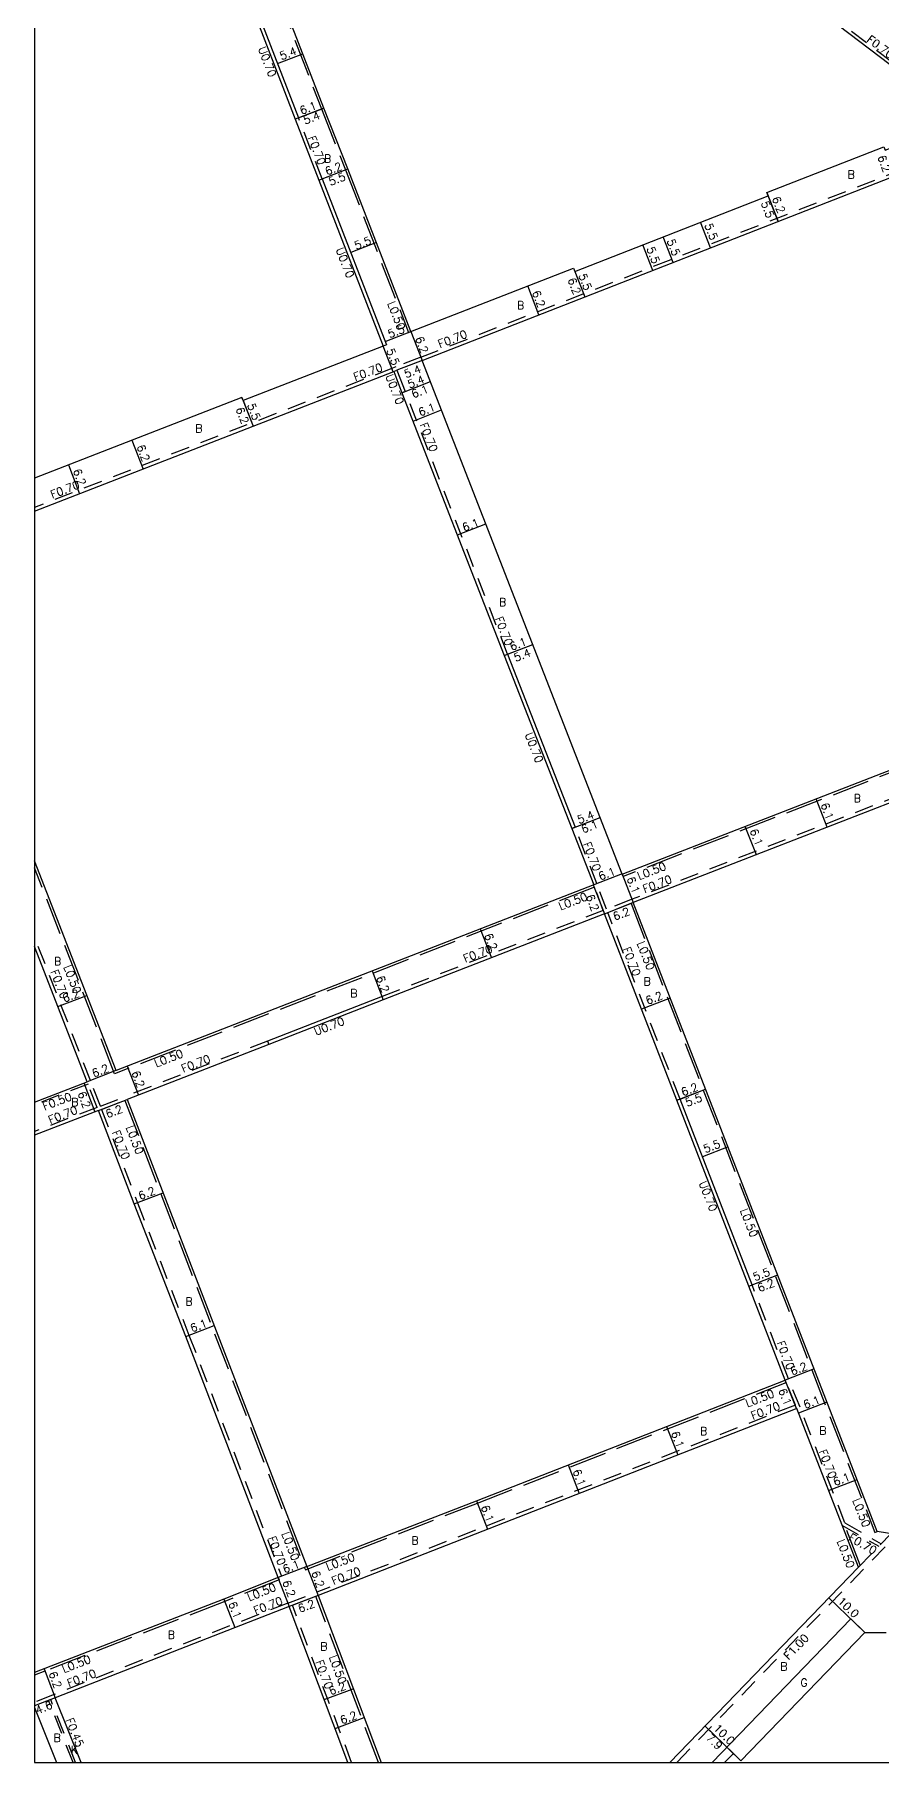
# Model space of a CAD drawing. Header units: metres. Extents: x -3200 to -2399, y -108600 to -108000.
# Drawn here: x -3200 to -3030.3, y -108600 to -108254.5 of the extents above; entities that cross this region are included whole.
import ezdxf

# ---------------------------------------------------------------- set-up
doc = ezdxf.new("R2010")
doc.units = ezdxf.units.M
doc.header["$LTSCALE"] = 2.5
doc.linetypes.add('22320', pattern=[2.5, 1.5, -1])
doc.linetypes.add('22330', pattern=[4, 3, -1])
for name, color, linetype in [('2101000', 7, 'Continuous'), ('2231000', 4, 'Continuous'), ('2232000', 120, '22320'), ('2233000', 120, '22330'), ('9201100', 215, 'Continuous'), ('9201500', 222, 'Continuous'), ('9202100', 82, 'Continuous'), ('9202200', 82, 'Continuous'), ('9203500', 155, 'Continuous'), ('999', 7, 'Continuous')]:
    doc.layers.add(name, color=color, linetype=linetype)
doc.styles.add('Dm_Anotation', font='txt.shx', dxfattribs={"bigfont": 'pscdm.shx'})

msp = doc.modelspace()

# ---------------------------------------------------------------- linework, layer by layer
at = {"layer": '2101000'}
for points in [[(-3156.78, -108246.3), (-3147.16, -108271.13), (-3147.82, -108271.38), (-3143.08, -108283.59), (-3142.43, -108283.34), (-3129.56, -108316.53), (-3130.21, -108316.78)], [(-3124.69, -108313.87), (-3137.3, -108281.35), (-3142.13, -108269.18), (-3150.97, -108246.3)], [(-3124.69, -108313.87), (-3092.15, -108301.18), (-3091.9, -108301.84), (-3053.2, -108286.74), (-3053.45, -108286.09), (-3030.06, -108276.97), (-3029.81, -108277.62), (-3019.25, -108273.5), (-3022.43, -108265.35), (-3047.53, -108246.3)], [(-3122.43, -108319.65), (-3017.25, -108278.62)], [(-3130.21, -108316.78), (-3158.25, -108327.68), (-3158.51, -108327.03), (-3200, -108343.16)], [(-3082.38, -108422.38), (-3122.43, -108319.65)], [(-3200, -108349.81), (-3128.12, -108321.87), (-3127.47, -108321.61), (-3125.81, -108325.85), (-3126.47, -108326.11), (-3105.99, -108378.63), (-3105.33, -108378.38), (-3091.84, -108412.99), (-3092.49, -108413.24), (-3088.11, -108424.49)], [(-3082.38, -108422.38), (-2977.47, -108381.66)], [(-2974.57, -108387.19), (-2975.22, -108387.44), (-3020.4, -108404.87), (-3080.18, -108428.07)], [(-3088.11, -108424.49), (-3183.69, -108461.66), (-3200, -108419.71)], [(-3031.37, -108553.84), (-3080.18, -108428.07)], [(-3049.77, -108523.56), (-3057.07, -108504.76), (-3056.41, -108504.51), (-3070.83, -108467.35), (-3071.49, -108467.6), (-3085.96, -108430.31), (-3130.21, -108447.51), (-3130.46, -108446.86), (-3153.38, -108455.77), (-3153.13, -108456.43), (-3181.44, -108467.43), (-3145.51, -108560.84), (-3111.57, -108547.7), (-3049.77, -108523.56)], [(-3189.48, -108463.88), (-3200, -108436.82)], [(-3200, -108467.94), (-3189.48, -108463.88)], [(-3187.23, -108469.66), (-3200, -108474.59)], [(-3151.22, -108562.99), (-3169.75, -108514.82), (-3180.05, -108488.32), (-3187.23, -108469.66)], [(-2943.31, -108468.04), (-3026.84, -108554.58), (-3031.37, -108553.84)], [(-3047.47, -108529.21), (-3143.26, -108566.62), (-3130.66, -108600)], [(-3035.14, -108560.98), (-3047.47, -108529.21)], [(-3151.22, -108562.99), (-3162.11, -108567.35), (-3200, -108582.01)], [(-3072.9, -108600), (-3035.14, -108560.98)], [(-3137.29, -108600), (-3149.06, -108568.81), (-3195.84, -108587.05)], [(-3061.9, -108600), (-3060.16, -108598.2), (-3058.65, -108599.66), (-3033.84, -108574.02), (-3029.58, -108574.04)], [(-3190.7, -108600), (-3195.84, -108587.05)], [(-3200, -108589.04), (-3195.62, -108600)]]:
    msp.add_lwpolyline(points, dxfattribs=at)
at = {"layer": '2231000'}
for points in [[(-3157.53, -108246.3), (-3147.82, -108271.38)], [(-3143.08, -108283.59), (-3130.21, -108316.78)], [(-3128.12, -108321.87), (-3126.47, -108326.11)], [(-3105.99, -108378.63), (-3092.49, -108413.24)], [(-3130.21, -108447.51), (-3153.13, -108456.43)], [(-3057.07, -108504.76), (-3071.49, -108467.6)]]:
    msp.add_lwpolyline(points, dxfattribs=at)
at = {"layer": '2232000'}
for points in [[(-3046.47, -108246.3), (-3021.85, -108264.91), (-3018.59, -108273.24), (-3019.25, -108273.5)], [(-3142.43, -108283.34), (-3147.16, -108271.13)], [(-3122.69, -108319), (-3017.49, -108277.97)], [(-3128.37, -108321.21), (-3200, -108349.06)], [(-3122.69, -108319), (-3127.72, -108320.96), (-3128.37, -108321.21)], [(-3122.43, -108319.65), (-3127.47, -108321.61)], [(-3105.33, -108378.38), (-3125.81, -108325.85)], [(-2975.48, -108386.79), (-3020.65, -108404.21), (-3080.43, -108427.41)], [(-3087.45, -108424.24), (-3091.84, -108412.99)], [(-3086.2, -108429.65), (-3088.11, -108424.49)], [(-3085.55, -108429.4), (-3087.45, -108424.24)], [(-3080.43, -108427.41), (-3085.55, -108429.4)], [(-3080.18, -108428.07), (-3085.3, -108430.06)], [(-3086.2, -108429.65), (-3130.46, -108446.86)], [(-3070.83, -108467.35), (-3085.3, -108430.06)], [(-3188.82, -108463.63), (-3200, -108434.88)], [(-3153.38, -108455.77), (-3181.7, -108466.78)], [(-3189.3, -108464.35), (-3200, -108468.48)], [(-3187.48, -108469.01), (-3189.48, -108463.88)], [(-3186.83, -108468.76), (-3188.82, -108463.63)], [(-3187.48, -108469.01), (-3200, -108473.84)], [(-3186.83, -108468.76), (-3181.7, -108466.78)], [(-3186.58, -108469.41), (-3181.44, -108467.43)], [(-3186.58, -108469.41), (-3179.4, -108488.07), (-3169.1, -108514.56), (-3150.57, -108562.74), (-3151.22, -108562.99)], [(-3049.12, -108523.3), (-3056.41, -108504.51)], [(-3047.74, -108528.56), (-3049.77, -108523.56)], [(-3046.82, -108528.95), (-3049.12, -108523.3)], [(-3047.74, -108528.56), (-3143.51, -108565.96)], [(-3037.85, -108552.07), (-3046.82, -108528.95)], [(-3038.42, -108552.55), (-3031.08, -108556.78)], [(-3037.85, -108552.07), (-3030.58, -108556.26)], [(-3071.5, -108600), (-3027.46, -108554.48)], [(-3035.14, -108560.98), (-3028.67, -108554.28)], [(-3149.31, -108568.15), (-3143.51, -108565.96)], [(-3148.4, -108568.56), (-3143.26, -108566.62)], [(-3149.31, -108568.15), (-3196.1, -108586.4)], [(-3136.54, -108600), (-3148.4, -108568.56)], [(-3196.1, -108586.4), (-3200, -108587.96)], [(-3195.84, -108587.05), (-3200, -108588.71)], [(-3192.26, -108600), (-3197.19, -108587.59)], [(-3191.77, -108600), (-3196.77, -108587.42)]]:
    msp.add_lwpolyline(points, dxfattribs=at)
at = {"layer": '2233000'}
for points in [[(-3151.5, -108246.3), (-3142.59, -108269.36), (-3137.77, -108281.53), (-3125.15, -108314.06), (-3124.69, -108313.87)], [(-2977.28, -108382.13), (-3082.2, -108422.85), (-3082.38, -108422.38)], [(-3087.93, -108424.96), (-3183.98, -108462.3), (-3200, -108421.08)], [(-3080.64, -108428.25), (-3031.84, -108554.02), (-3031.37, -108553.84)], [(-3181.91, -108467.61), (-3145.8, -108561.49), (-3111.39, -108548.16), (-3049.58, -108524.02)], [(-3034.76, -108560.58), (-3037.73, -108552.95)], [(-3151.22, -108562.99), (-3151.03, -108563.46), (-3161.93, -108567.82), (-3197.91, -108581.74), (-3200, -108582.55)], [(-3131.19, -108600), (-3143.72, -108566.79)]]:
    msp.add_lwpolyline(points, dxfattribs=at)
at = {"layer": '9201100'}
for points in [[(-3151.37, -108260.29), (-3146.33, -108258.34)], [(-3142.13, -108269.18), (-3147.82, -108271.38)], [(-3147.16, -108271.13), (-3142.13, -108269.18)], [(-3143.08, -108283.59), (-3137.3, -108281.35)], [(-3142.43, -108283.34), (-3137.3, -108281.35)], [(-3053.45, -108286.09), (-3051.2, -108291.87)], [(-3051.2, -108291.87), (-3053.2, -108286.74)], [(-3064.73, -108297.14), (-3066.72, -108292.02)], [(-3131.59, -108296.07), (-3136.72, -108298.05)], [(-3076.25, -108301.64), (-3078.25, -108296.51)], [(-3072.22, -108300.06), (-3074.22, -108294.94)], [(-3092.15, -108301.18), (-3089.9, -108306.96)], [(-3091.9, -108301.84), (-3089.9, -108306.96)], [(-3099.06, -108310.53), (-3101.31, -108304.76)], [(-3129.82, -108315.86), (-3124.69, -108313.87)], [(-3124.69, -108313.87), (-3122.43, -108319.65)], [(-3128.22, -108321.91), (-3130.21, -108316.78)], [(-3122.43, -108319.65), (-3127.47, -108321.61)], [(-3126.47, -108326.11), (-3120.78, -108323.89)], [(-3125.81, -108325.85), (-3120.78, -108323.89)], [(-3158.51, -108327.03), (-3156.26, -108332.81)], [(-3158.25, -108327.68), (-3156.26, -108332.81)], [(-3124.26, -108331.77), (-3118.57, -108329.56)], [(-3180.5, -108335.58), (-3178.26, -108341.36)], [(-3193.23, -108340.53), (-3190.98, -108346.31)], [(-3115.39, -108354.52), (-3109.7, -108352.31)], [(-3105.99, -108378.63), (-3100.3, -108376.42)], [(-3105.33, -108378.38), (-3100.3, -108376.42)], [(-3041.38, -108413.01), (-3043.59, -108407.32)], [(-3092.49, -108413.24), (-3086.81, -108411.03)], [(-3091.84, -108412.99), (-3086.81, -108411.03)], [(-3055.56, -108418.51), (-3057.77, -108412.83)], [(-3088.2, -108424.53), (-3085.96, -108430.31)], [(-3082.42, -108422.28), (-3088.11, -108424.49)], [(-3082.38, -108422.38), (-3080.18, -108428.07)], [(-3085.96, -108430.31), (-3080.18, -108428.07)], [(-3110.81, -108433.32), (-3108.57, -108439.1)], [(-3132.45, -108441.73), (-3130.21, -108447.51)], [(-3195.31, -108448.87), (-3189.53, -108446.62)], [(-3072.77, -108447.16), (-3078.55, -108449.4)], [(-3183.7, -108461.63), (-3189.48, -108463.88)], [(-3181.44, -108460.78), (-3179.19, -108466.56)], [(-3190.13, -108464.13), (-3187.9, -108469.92)], [(-3071.49, -108467.6), (-3065.7, -108465.36)], [(-3070.83, -108467.35), (-3065.7, -108465.36)], [(-3187.23, -108469.66), (-3181.44, -108467.43)], [(-3061.22, -108476.93), (-3066.35, -108478.91)], [(-3180.05, -108488.32), (-3174.27, -108486.1)], [(-3057.07, -108504.76), (-3051.29, -108502.52)], [(-3056.41, -108504.51), (-3051.29, -108502.52)], [(-3169.75, -108514.82), (-3164.06, -108512.63)], [(-3043.99, -108521.32), (-3049.77, -108523.56)], [(-3047.55, -108529.24), (-3049.77, -108523.56)], [(-3041.43, -108527.93), (-3047.11, -108530.13)], [(-3073.51, -108532.83), (-3071.29, -108538.51)], [(-3093.2, -108540.52), (-3090.98, -108546.2)], [(-3041.09, -108545.65), (-3035.41, -108543.44)], [(-3111.57, -108547.7), (-3109.35, -108553.38)], [(-3151.31, -108563.03), (-3149.06, -108568.81)], [(-3145.53, -108560.8), (-3151.22, -108562.99)], [(-3145.51, -108560.84), (-3143.26, -108566.62)], [(-3143.26, -108566.62), (-3149.06, -108568.81)], [(-3162.11, -108567.35), (-3159.9, -108573.03)], [(-3033.84, -108574.02), (-3041.03, -108567.06)], [(-3198.09, -108581.28), (-3195.84, -108587.05)], [(-3195.84, -108587.05), (-3200, -108588.71)], [(-3142.02, -108587.44), (-3136.22, -108585.26)], [(-3139.84, -108593.22), (-3134.04, -108591.03)], [(-3060.16, -108598.2), (-3065.84, -108592.71)], [(-3058.65, -108599.66), (-3065.84, -108592.71)]]:
    msp.add_lwpolyline(points, dxfattribs=at)
at = {"layer": '9202200'}
msp.add_lwpolyline([(-3064.41, -108600), (-3036.65, -108571.31), (-3033.84, -108574.02)], dxfattribs=at)
at = {"layer": '999'}
msp.add_lwpolyline([(-3200, -108600), (-2400, -108600), (-2400, -108000), (-3200, -108000)], close=True, dxfattribs=at)

# ---------------------------------------------------------------- texts
at = {"layer": '9201500', "style": 'Dm_Anotation'}
for s, rotation, p in [('5.4', 21.1955, (-3150.57, -108259.63)), ('6.1', 21.1955, (-3146.57, -108270.54)), ('5.4', 21.1955, (-3145.86, -108272.49)), ('6.2', 21.1955, (-3141.48, -108282.68)), ('6.2', 291.3083, (-3031.34, -108278.97)), ('5.5', 21.1955, (-3140.79, -108284.75)), ('5.5', 291.3083, (-3054.66, -108288.15)), ('6.2', 291.3083, (-3052.46, -108287.23)), ('5.5', 291.3083, (-3065.97, -108292.58)), ('5.5', 21.1955, (-3135.65, -108297.53)), ('5.5', 291.3083, (-3077.56, -108297.28)), ('5.5', 291.3083, (-3073.51, -108295.73)), ('6.2', 291.3083, (-3093.34, -108303.49)), ('5.5', 291.3083, (-3091.18, -108302.63)), ('6.2', 291.3083, (-3100.47, -108306.04)), ('5.5', 21.1955, (-3128.94, -108315.22)), ('5.5', 291.2453, (-3129.63, -108317.62)), ('6.2', 291.3083, (-3123.85, -108315.22)), ('5.4', 21.2995, (-3125.67, -108323.2)), ('5.4', 21.2995, (-3124.97, -108325.27)), ('6.1', 21.2995, (-3124.2, -108327.22)), ('5.5', 291.2453, (-3157.48, -108328.58)), ('6.1', 21.2995, (-3122.82, -108330.84)), ('6.2', 291.2453, (-3159.76, -108329.34)), ('6.2', 291.2453, (-3179.6, -108336.85)), ('6.2', 291.2453, (-3192.34, -108341.67)), ('6.1', 21.2995, (-3114.03, -108353.89)), ('6.1', 21.2995, (-3104.54, -108377.73)), ('5.4', 21.2995, (-3103.72, -108379.93)), ('5.4', 21.2995, (-3091.02, -108412.35)), ('6.1', 291.2122, (-3042.73, -108408.47)), ('6.1', 21.2995, (-3090.23, -108414.23)), ('6.1', 291.2122, (-3056.9, -108413.67)), ('6.1', 21.2995, (-3086.78, -108423.66)), ('6.1', 291.2122, (-3081.52, -108423.23)), ('6.2', 291.2456, (-3089.68, -108426.78)), ('6.2', 21.2078, (-3083.89, -108431.68)), ('6.2', 291.2456, (-3110.04, -108434.57)), ('6.2', 21.2453, (-3194.04, -108448.06)), ('6.2', 291.2456, (-3131.66, -108443.04)), ('6.2', 21.2078, (-3077.34, -108448.5)), ('6.2', 21.2453, (-3188.15, -108463.05)), ('6.2', 291.2456, (-3180.61, -108462.05)), ('6.2', 291.1052, (-3191.41, -108466.19)), ('6.2', 21.2078, (-3070.24, -108466.8)), ('5.5', 21.2078, (-3069.42, -108468.91)), ('6.2', 21.0402, (-3185.42, -108471.18)), ('5.5', 21.2078, (-3065.78, -108478.16)), ('6.2', 21.0402, (-3178.86, -108487.54)), ('5.5', 21.2078, (-3055.85, -108503.76)), ('6.2', 21.2078, (-3054.96, -108505.97)), ('6.1', 21.0402, (-3168.48, -108514.01)), ('6.2', 21.2078, (-3048.4, -108522.64)), ('6.1', 291.3325, (-3051.17, -108525.58)), ('6.1', 21.2078, (-3045.8, -108529.31)), ('6.1', 291.3325, (-3072.67, -108534.1)), ('6.1', 291.3325, (-3092.34, -108541.73)), ('6.1', 21.2078, (-3039.82, -108544.75)), ('6.1', 291.3325, (-3110.71, -108548.92)), ('6.1', 21.0402, (-3149.96, -108562.2)), ('6.2', 291.3325, (-3144.65, -108562.05)), ('6.2', 291.3066, (-3150.43, -108563.92)), ('6.1', 291.3066, (-3161.25, -108568.2)), ('6.2', 20.6756, (-3146.94, -108570.08)), ('10.0', 315.9471, (-3039.42, -108567.92)), ('6.2', 291.3066, (-3197.21, -108582.17)), ('6.2', 20.6756, (-3140.74, -108586.57)), ('4.6', 21.7669, (-3199.43, -108590.38)), ('6.2', 20.6756, (-3138.49, -108592.39)), ('7.9', 315.9471, (-3065.72, -108595.24)), ('10.0', 315.9471, (-3064.28, -108593.31))]:
    msp.add_text(s, height=1.6, rotation=rotation, dxfattribs=at).set_placement(p)
at = {"layer": '9202100', "style": 'Dm_Anotation'}
for s, p in [('B', (-3142.08, -108280.1)), ('B', (-3037.3, -108283.27)), ('B', (-3103.43, -108309.42)), ('B', (-3167.85, -108334.04)), ('B', (-3107.04, -108368.79)), ('B', (-3036.08, -108408.01)), ('B', (-3196.11, -108440.6)), ('B', (-3136.82, -108446.99)), ('B', (-3078.13, -108444.61)), ('B', (-3192.65, -108468.74)), ('B', (-3169.81, -108508.63)), ('B', (-3066.84, -108534.55)), ('B', (-3042.97, -108534.44)), ('B', (-3124.59, -108556.42)), ('B', (-3173.35, -108575.27)), ('B', (-3142.82, -108577.6)), ('B', (-3050.77, -108581.61)), ('G', (-3046.74, -108584.84)), ('B', (-3196.2, -108595.88)), ('K', (-3192.74, -108598.25))]:
    msp.add_text(s, height=1.6, dxfattribs=at).set_placement(p)
at = {"layer": '9203500', "style": 'Dm_Anotation'}
for s, rotation, p in [('F0.70', 322.97, (-3033.63, -108255.76)), ('U0.70', 291.1955, (-3155.3, -108257.28)), ('F0.70', 291.1955, (-3145.34, -108275.1)), ('U0.70', 291.1955, (-3139.74, -108297.46)), ('L0.50', 291.1955, (-3129.42, -108308.21)), ('F0.70', 21.3083, (-3118.87, -108317.2)), ('F0.70', 21.2453, (-3135.8, -108323.81)), ('U0.70', 291.2995, (-3129.81, -108322.77)), ('F0.70', 291.2995, (-3122.96, -108332.48)), ('F0.70', 21.2453, (-3196.44, -108347.3)), ('F0.70', 291.2995, (-3107.9, -108371.26)), ('U0.70', 291.2995, (-3101.92, -108394.42)), ('F0.70', 291.2995, (-3090.26, -108416.32)), ('L0.50', 21.2122, (-3079.02, -108423.56)), ('F0.70', 21.2122, (-3077.91, -108426.18)), ('L0.50', 21.2456, (-3094.75, -108429.63)), ('F0.70', 21.2456, (-3113.83, -108440.09)), ('F0.70', 291.2078, (-3082.33, -108437.31)), ('L0.50', 291.2078, (-3079.49, -108436.18)), ('F0.70', 291.2453, (-3196.84, -108441.86)), ('L0.50', 291.2453, (-3194.22, -108440.9)), ('U0.70', 21.2456, (-3143.69, -108454.68)), ('L0.50', 21.2456, (-3175.64, -108461.03)), ('F0.70', 21.2456, (-3170.26, -108462.09)), ('F0.50', 21.1052, (-3198, -108469.65)), ('F0.70', 21.1052, (-3196.86, -108472.35)), ('L0.50', 291.0402, (-3181.73, -108473)), ('F0.70', 291.0402, (-3184.53, -108473.98)), ('U0.70', 291.2078, (-3067.09, -108484.11)), ('L0.50', 291.2078, (-3058.84, -108489.59)), ('F0.70', 291.2078, (-3051.52, -108516.06)), ('L0.50', 21.3325, (-3057.36, -108529.02)), ('F0.70', 21.3325, (-3056.27, -108531.51)), ('F0.70', 291.2078, (-3043.09, -108537.78)), ('L0.50', 291.2078, (-3036.34, -108547.57)), ('F0.70', 291.0402, (-3153.32, -108555.12)), ('L0.50', 291.0402, (-3150.58, -108554.24)), ('L0.50', 291.2078, (-3039.47, -108555.75)), ('F0.70', 330.0275, (-3037.29, -108555.5)), ('L0.50', 21.175, (-3141.3, -108561.7)), ('F0.70', 21.3325, (-3140.17, -108564.52)), ('L0.50', 21.799, (-3157.05, -108567.78)), ('F0.70', 21.3066, (-3155.8, -108570.48)), ('F1.00', 45.9471, (-3049.11, -108579.6)), ('L0.50', 21.1581, (-3194.12, -108582.14)), ('F0.70', 290.6756, (-3143.82, -108579.86)), ('L0.50', 290.6756, (-3141.1, -108578.91)), ('F0.70', 21.3066, (-3193.11, -108584.98)), ('F0.45', 291.6711, (-3193.81, -108591.48))]:
    msp.add_text(s, height=1.6, rotation=rotation, dxfattribs=at).set_placement(p)

doc.saveas('drawing.dxf')
